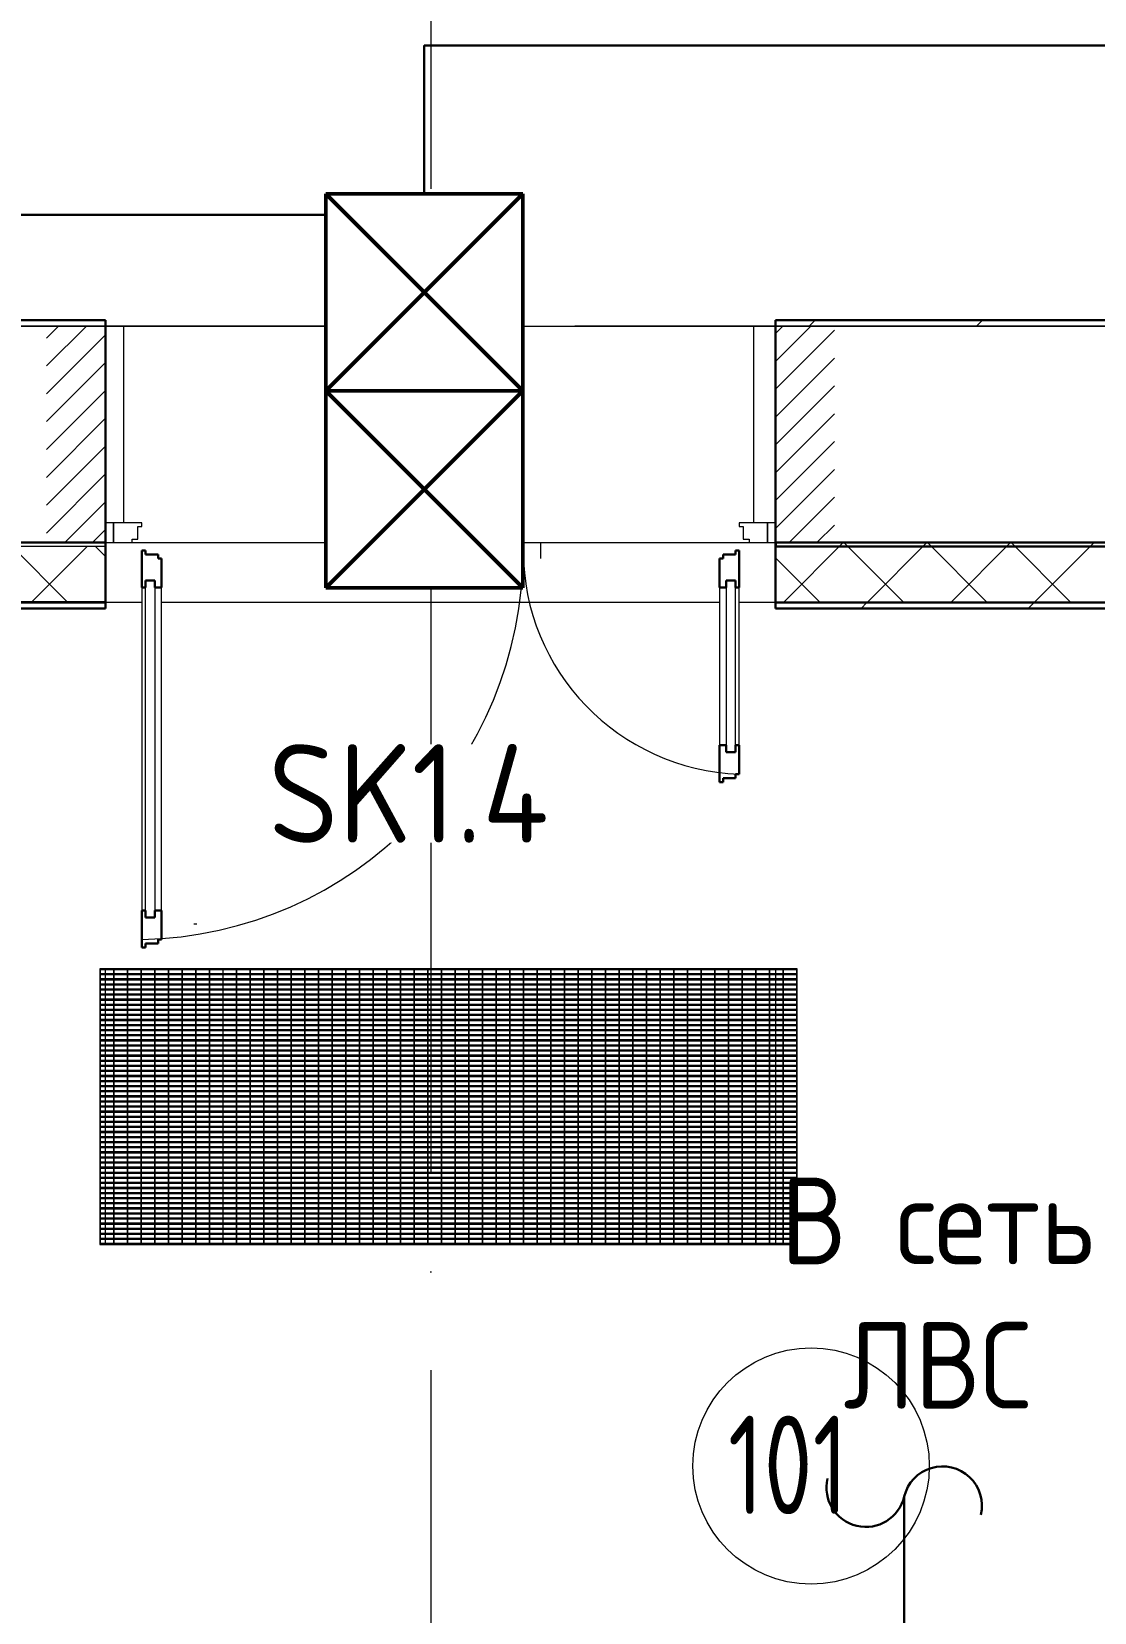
# Model space of a CAD drawing. Header units: millimetres. Extents: x -325553 to 627452, y -28539 to 738858.
# Drawn here: x -33228 to -30531, y 414508 to 418522 of the extents above; entities that cross this region are included whole.
import ezdxf

# ---------------------------------------------------------------- set-up
doc = ezdxf.new("R2010")
doc.units = ezdxf.units.MM
doc.set_wipeout_variables(frame=1)
for name, pattern in [('ADSK_Линия сетки', [25, 20, -2.5, 0, -2.5]), ('ADSK_Невидимые', [5, 3, -2]), ('ADSK_Штриховая_ш2 п1_5', [4.5, 3, -1.5])]:
    doc.linetypes.add(name, pattern=pattern)
for name, color, linetype, lineweight in [('RC-Линии_связи-Адресные', 5, 'Continuous', 30), ('Двери', 252, 'Continuous', 9), ('Линии', 7, 'Continuous', 9), ('лс', 5, 'Continuous', 30), ('Марки помещений', 252, 'Continuous', 20), ('Маркировка Не АУ', 7, 'Continuous', 25), ('НО СКУД', 7, 'Continuous', 50), ('Обобщенные модели', 252, 'Continuous', 18), ('Оси', 252, 'Continuous', 9), ('Перекрытие', 252, 'Continuous', 18), ('Стены внутренние', 7, 'Continuous', 18), ('Стены наружные', 7, 'Continuous', 18), ('Стены штриховка', 7, 'Continuous', 9)]:
    doc.layers.add(name, color=color, linetype=linetype, lineweight=lineweight)
doc.layers.add('RC-Таблицы', color=7, linetype='Continuous')
doc.layers.add('Стены', color=194, linetype='Continuous')
doc.layers.add('Двери открывание', color=7, linetype='Continuous', lineweight=9, true_color=0xc0c0c0)
doc.styles.add('GOST Common_3', font='', dxfattribs={"height": 3.5})
doc.styles.add('ISOCPEUR', font='isocpeur.ttf', dxfattribs={"width": 0.9, "height": 350})
doc.styles.get('GOST Common_3').set_extended_font_data('GOST 2.304 type A')

# ---------------------------------------------------------------- blocks, each defined once
blk = doc.blocks.new('тип 3')
at = {"color": 3}
blk.add_wipeout([(-201819.6, 375828), (-202819.6, 375828), (-202819.6, 376328), (-201819.6, 376328)], dxfattribs=at).dxf.layer = 'НО СКУД'
at = {"layer": 'НО СКУД', "color": 3}
for p, q in [((-202819.6, 376328), (-201819.6, 376328)), ((-202819.6, 375828), (-202819.6, 376328)), ((-202319.6, 376328), (-202819.6, 375828)), ((-202319.6, 375828), (-202819.6, 376328)), ((-202319.6, 376328), (-202319.6, 375828)), ((-201819.6, 376328), (-202319.6, 375828)), ((-201819.6, 375828), (-202319.6, 376328)), ((-201819.6, 376328), (-201819.6, 375828)), ((-201819.6, 375828), (-202819.6, 375828))]:
    blk.add_line(p, q, dxfattribs=at)
at = {"layer": 'НО СКУД', "color": 3, "ltscale": 30}
blk.add_line((-201819.6, 376328), (-201819.6, 375828), dxfattribs=at)
blk = doc.blocks.new('1 этаж')
at = {"layer": 'Двери', "lineweight": 18, "true_color": 0x636466}
h = blk.add_hatch(dxfattribs=at)
h.set_pattern_fill('FP_2', color=251, angle=180, style=0, pattern_type=2)
h.set_pattern_definition([(225, (-32805.8, -20418.73), (35.3553, -35.3553), [])])
h.paths.add_polyline_path([(-31930.8, -20693.7), (-31930.8, -20143.7), (-32080.8, -20143.7), (-32080.8, -20693.7)])
h.paths.add_polyline_path([(-33780.8, -20693.7), (-33780.8, -20143.7), (-33930.8, -20143.7), (-33930.8, -20693.7)])
at = {"layer": 'Стены наружные', "lineweight": 9, "true_color": 0x636466}
h = blk.add_hatch(dxfattribs=at)
h.set_pattern_fill('FP_41', color=251, style=0, pattern_type=2)
h.set_pattern_definition([(180, (-32119.82, 96), (-1e-14, -100), [])])
h.paths.add_polyline_path([(-66005.8, -20703.7), (-64730.8, -20703.7), (-64730.8, -20693.7), (-66005.8, -20693.7)])
h.paths.add_polyline_path([(2117.4, -20703.7), (2694.2, -20703.7), (2694.2, -20693.7), (1409.2, -20693.7), (1409.2, -20703.7)])
h.paths.add_polyline_path([(-63030.8, -20703.7), (-61880.8, -20703.7), (-61880.8, -20693.7), (-63030.8, -20693.7)])
h.paths.add_polyline_path([(-752.8, -20703.7), (-290.8, -20703.7), (-290.8, -20693.7), (-1390.8, -20693.7), (-1390.8, -20703.7)])
h.paths.add_polyline_path([(-60180.8, -20703.7), (-59050.8, -20703.7), (-59050.8, -20693.7), (-60180.8, -20693.7)])
h.paths.add_polyline_path([(-3623, -20703.7), (-3090.8, -20703.7), (-3090.8, -20693.7), (-4165.8, -20693.7), (-4165.8, -20703.7)])
h.paths.add_polyline_path([(-57350.8, -20703.7), (-56240.8, -20703.7), (-56240.8, -20693.7), (-57350.8, -20693.7)])
h.paths.add_polyline_path([(-5865.8, -20703.7), (-5865.8, -20693.7), (-6960.8, -20693.7), (-6960.8, -20703.7), (-6493.2, -20703.7)])
h.paths.add_polyline_path([(-54540.8, -20703.7), (-53450.8, -20703.7), (-53450.8, -20693.7), (-54540.8, -20693.7)])
h.paths.add_polyline_path([(-8660.8, -20703.7), (-8660.8, -20693.7), (-9765.8, -20693.7), (-9765.8, -20703.7), (-9363.4, -20703.7)])
h.paths.add_polyline_path([(-51750.8, -20703.7), (-50620.8, -20703.7), (-50620.8, -20693.7), (-51750.8, -20693.7)])
h.paths.add_polyline_path([(-11516, -20703.7), (-11465.8, -20703.7), (-11465.8, -20693.7), (-12545.8, -20693.7), (-12545.8, -20703.7), (-12233.6, -20703.7)])
h.paths.add_polyline_path([(-48920.8, -20703.7), (-47800.8, -20703.7), (-47800.8, -20693.7), (-48920.8, -20693.7)])
h.paths.add_polyline_path([(-14245.8, -20703.7), (-14245.8, -20693.7), (-15320.8, -20693.7), (-15320.8, -20703.7), (-14386.2, -20703.7)])
h.paths.add_polyline_path([(-46100.8, -20703.7), (-45030.8, -20703.7), (-45030.8, -20693.7), (-46100.8, -20693.7)])
h.paths.add_polyline_path([(-17256.4, -20703.7), (-17020.8, -20703.7), (-17020.8, -20693.7), (-18120.8, -20693.7), (-18120.8, -20703.7), (-17974, -20703.7)])
h.paths.add_polyline_path([(-43330.8, -20703.7), (-42230.8, -20703.7), (-42230.8, -20693.7), (-43330.8, -20693.7)])
h.paths.add_polyline_path([(-19820.8, -20703.7), (-19820.8, -20693.7), (-20920.8, -20693.7), (-20920.8, -20703.7), (-20126.6, -20703.7)])
h.paths.add_polyline_path([(-40530.8, -20703.7), (-39400.8, -20703.7), (-39400.8, -20693.7), (-40530.8, -20693.7)])
h.paths.add_polyline_path([(-22620.8, -20703.7), (-22620.8, -20693.7), (-23700.8, -20693.7), (-23700.8, -20703.7), (-22996.8, -20703.7)])
h.paths.add_polyline_path([(-25867, -20703.7), (-25400.8, -20703.7), (-25400.8, -20693.7), (-26500.8, -20693.7), (-26500.8, -20703.7), (-26498.8, -20703.7)])
h.paths.add_polyline_path([(-37700.8, -20703.7), (-36590.8, -20703.7), (-36590.8, -20693.7), (-37700.8, -20693.7)])
h.paths.add_polyline_path([(-28202.8, -20703.7), (-28200.8, -20703.7), (-28200.8, -20693.7), (-29240.8, -20693.7), (-29239.8, -20703.7), (-28378.4, -20703.7)])
h.paths.add_polyline_path([(-34890.8, -20703.7), (-33780.8, -20703.7), (-33780.8, -20693.7), (-34890.8, -20693.7)])
h.paths.add_polyline_path([(-30940.8, -20703.7), (-30940.8, -20693.7), (-32080.8, -20693.7), (-32079.8, -20703.7), (-31090.8, -20703.7)])
at = {"layer": 'Двери', "color": 251, "linetype": 'ADSK_Штриховая_ш2 п1_5', "true_color": 0x636466}
for p, q in [((-33780.8, -20143.7), (-33930.8, -20143.7)), ((-33780.8, -20693.7), (-33780.8, -20143.7)), ((-31930.8, -20143.7), (-32080.8, -20143.7)), ((-32080.8, -20143.7), (-32080.8, -20693.7)), ((-33930.8, -20693.7), (-33780.8, -20693.7)), ((-32080.8, -20693.7), (-31930.8, -20693.7))]:
    blk.add_line(p, q, dxfattribs=at)
at = {"layer": 'Двери', "color": 251, "true_color": 0x636466}
for p, q in [((-33780.8, -20643.7), (-33780.8, -20693.7)), ((-33760.8, -20643.7), (-33780.8, -20643.7)), ((-33760.8, -20693.7), (-33760.8, -20643.7)), ((-33688.8, -20643.7), (-33760.8, -20643.7)), ((-33760.8, -20643.7), (-33760.8, -20693.7)), ((-33698.8, -20684.7), (-33698.8, -20652.7)), ((-33698.8, -20652.7), (-33688.8, -20652.7)), ((-33688.8, -20652.7), (-33688.8, -20643.7)), ((-32100.8, -20643.7), (-32172.8, -20643.7)), ((-32172.8, -20643.7), (-32172.8, -20652.7)), ((-32172.8, -20652.7), (-32162.8, -20652.7)), ((-32162.8, -20652.7), (-32162.8, -20684.7)), ((-32080.8, -20643.7), (-32100.8, -20643.7)), ((-32100.8, -20643.7), (-32100.8, -20693.7)), ((-32100.8, -20693.7), (-32100.8, -20643.7)), ((-32080.8, -20693.7), (-32080.8, -20643.7)), ((-33780.8, -20693.7), (-33760.8, -20693.7)), ((-33760.8, -20693.7), (-33713.8, -20693.7)), ((-33713.8, -20693.7), (-33713.8, -20684.7)), ((-33713.8, -20684.7), (-33698.8, -20684.7)), ((-32162.8, -20684.7), (-32147.8, -20684.7)), ((-32147.8, -20684.7), (-32147.8, -20693.7)), ((-32147.8, -20693.7), (-32100.8, -20693.7)), ((-32100.8, -20693.7), (-32080.8, -20693.7)), ((-33679.8, -20789.7), (-33655.8, -20789.7)), ((-33679.8, -21645.7), (-33679.8, -20789.7)), ((-33655.8, -20789.7), (-33655.8, -21645.7)), ((-32205.8, -20789.7), (-32205.8, -21225.7)), ((-32181.8, -20789.7), (-32205.8, -20789.7)), ((-32181.8, -21225.7), (-32181.8, -20789.7)), ((-33688.8, -20807.7), (-33688.8, -21627.7)), ((-33638.8, -21627.7), (-33638.8, -20807.7)), ((-32222.8, -20807.7), (-32222.8, -21207.7)), ((-32172.8, -21207.7), (-32172.8, -20807.7)), ((-32205.8, -21225.7), (-32181.8, -21225.7)), ((-33655.8, -21645.7), (-33679.8, -21645.7))]:
    blk.add_line(p, q, dxfattribs=at)
at = {"layer": 'Двери', "color": 251, "lineweight": 30, "true_color": 0x636466}
for p, q in [((-33679.8, -20713.7), (-33688.8, -20713.7)), ((-33688.8, -20713.7), (-33688.8, -20807.7)), ((-33679.8, -20723.7), (-33679.8, -20713.7)), ((-32172.8, -20713.7), (-32181.8, -20713.7)), ((-32181.8, -20713.7), (-32181.8, -20723.7)), ((-32172.8, -20807.7), (-32172.8, -20713.7)), ((-33647.8, -20723.7), (-33679.8, -20723.7)), ((-33647.8, -20733.7), (-33647.8, -20723.7)), ((-33638.8, -20733.7), (-33647.8, -20733.7)), ((-33638.8, -20807.7), (-33638.8, -20733.7)), ((-32213.8, -20733.7), (-32222.8, -20733.7)), ((-32222.8, -20733.7), (-32222.8, -20807.7)), ((-32213.8, -20723.7), (-32213.8, -20733.7)), ((-32181.8, -20723.7), (-32213.8, -20723.7)), ((-33679.8, -20789.7), (-33679.8, -20807.7)), ((-33655.8, -20789.7), (-33679.8, -20789.7)), ((-33655.8, -20807.7), (-33655.8, -20789.7)), ((-32205.8, -20807.7), (-32205.8, -20789.7)), ((-32205.8, -20789.7), (-32181.8, -20789.7)), ((-32181.8, -20789.7), (-32181.8, -20807.7)), ((-33679.8, -20807.7), (-33688.8, -20807.7)), ((-33638.8, -20807.7), (-33655.8, -20807.7)), ((-32222.8, -20807.7), (-32205.8, -20807.7)), ((-32181.8, -20807.7), (-32172.8, -20807.7)), ((-32222.8, -21207.7), (-32222.8, -21301.7)), ((-32222.8, -21207.7), (-32205.8, -21207.7)), ((-32205.8, -21207.7), (-32205.8, -21225.7)), ((-32205.8, -21225.7), (-32181.8, -21225.7)), ((-32181.8, -21207.7), (-32172.8, -21207.7)), ((-32181.8, -21225.7), (-32181.8, -21207.7)), ((-32172.8, -21281.7), (-32172.8, -21207.7)), ((-32222.8, -21301.7), (-32213.8, -21301.7)), ((-32213.8, -21301.7), (-32213.8, -21291.7)), ((-32213.8, -21291.7), (-32181.8, -21291.7)), ((-32181.8, -21291.7), (-32181.8, -21281.7)), ((-32181.8, -21281.7), (-32172.8, -21281.7)), ((-33688.8, -21627.7), (-33688.8, -21721.7)), ((-33679.8, -21627.7), (-33688.8, -21627.7)), ((-33679.8, -21645.7), (-33679.8, -21627.7)), ((-33655.8, -21627.7), (-33655.8, -21645.7)), ((-33638.8, -21627.7), (-33655.8, -21627.7)), ((-33638.8, -21701.7), (-33638.8, -21627.7)), ((-33655.8, -21645.7), (-33679.8, -21645.7)), ((-33679.8, -21721.7), (-33679.8, -21711.7)), ((-33679.8, -21711.7), (-33647.8, -21711.7)), ((-33647.8, -21711.7), (-33647.8, -21701.7)), ((-33647.8, -21701.7), (-33638.8, -21701.7)), ((-33688.8, -21721.7), (-33679.8, -21721.7))]:
    blk.add_line(p, q, dxfattribs=at)
at = {"layer": 'Двери открывание', "color": 251, "true_color": 0x636466}
for centre, radius, start, end in [((-33708.8, -20713.7), 988, 271.1599, 0), ((-32152.8, -20713.7), 568, 180, 267.9821)]:
    blk.add_arc(centre, radius, start, end, dxfattribs=at)
at = {"layer": 'Линии', "color": 251, "ltscale": 100, "true_color": 0x636466}
blk.add_line((-32675.8, -20733.7), (-32675.8, -20693.7), dxfattribs=at)
at = {"layer": 'Линии', "color": 251, "linetype": 'ADSK_Невидимые', "ltscale": 100, "true_color": 0x636466}
blk.add_line((-33557.1, -21661.7), (-33549.5, -21661.7), dxfattribs=at)
at = {"layer": 'Марки помещений', "color": 251, "true_color": 0x636466}
blk.add_circle((-31990.2, -23038.5), 300, dxfattribs=at)
at = {"layer": 'Обобщенные модели', "color": 251, "lineweight": 9, "true_color": 0x636466}
for p, q in [((-33794.1, -21775.7), (-33795.8, -21775.7)), ((-33795.8, -21775.7), (-33795.8, -22475.7)), ((-32025.8, -21775.7), (-33795.8, -21775.7)), ((-33795.8, -21775.7), (-33795.8, -21777.7)), ((-33795.8, -21777.7), (-32025.8, -21777.7)), ((-32025.8, -21788.7), (-33795.8, -21788.7)), ((-33795.8, -21788.7), (-33795.8, -21790.6)), ((-33795.8, -21790.6), (-32025.8, -21790.6)), ((-33794.1, -22475.7), (-33794.1, -21775.7)), ((-33759.5, -21775.7), (-33761.1, -21775.7)), ((-33761.1, -21775.7), (-33761.1, -22475.7)), ((-33759.5, -22475.7), (-33759.5, -21775.7)), ((-33724.8, -21775.7), (-33726.5, -21775.7)), ((-33726.5, -21775.7), (-33726.5, -22475.7)), ((-33724.8, -22475.7), (-33724.8, -21775.7)), ((-33690.1, -21775.7), (-33691.8, -21775.7)), ((-33691.8, -21775.7), (-33691.8, -22475.7)), ((-33690.1, -22475.7), (-33690.1, -21775.7)), ((-33655.4, -21775.7), (-33657.1, -21775.7)), ((-33657.1, -21775.7), (-33657.1, -22475.7)), ((-33655.4, -22475.7), (-33655.4, -21775.7)), ((-33620.8, -21775.7), (-33622.4, -21775.7)), ((-33622.4, -21775.7), (-33622.4, -22475.7)), ((-33620.8, -22475.7), (-33620.8, -21775.7)), ((-33586.1, -21775.7), (-33587.8, -21775.7)), ((-33587.8, -21775.7), (-33587.8, -22475.7)), ((-33586.1, -22475.7), (-33586.1, -21775.7)), ((-33551.4, -21775.7), (-33553.1, -21775.7)), ((-33553.1, -21775.7), (-33553.1, -22475.7)), ((-33551.4, -22475.7), (-33551.4, -21775.7)), ((-33516.7, -21775.7), (-33518.4, -21775.7)), ((-33518.4, -21775.7), (-33518.4, -22475.7)), ((-33516.7, -22475.7), (-33516.7, -21775.7)), ((-33482.1, -21775.7), (-33483.7, -21775.7)), ((-33483.7, -21775.7), (-33483.7, -22475.7)), ((-33482.1, -22475.7), (-33482.1, -21775.7)), ((-33447.4, -21775.7), (-33449.1, -21775.7)), ((-33449.1, -21775.7), (-33449.1, -22475.7)), ((-33447.4, -22475.7), (-33447.4, -21775.7)), ((-33412.7, -21775.7), (-33414.4, -21775.7)), ((-33414.4, -21775.7), (-33414.4, -22475.7)), ((-33412.7, -22475.7), (-33412.7, -21775.7)), ((-33378.1, -21775.7), (-33379.7, -21775.7)), ((-33379.7, -21775.7), (-33379.7, -22475.7)), ((-33378.1, -22475.7), (-33378.1, -21775.7)), ((-33343.4, -21775.7), (-33345.1, -21775.7)), ((-33345.1, -21775.7), (-33345.1, -22475.7)), ((-33343.4, -22475.7), (-33343.4, -21775.7)), ((-33308.7, -21775.7), (-33310.4, -21775.7)), ((-33310.4, -21775.7), (-33310.4, -22475.7)), ((-33308.7, -22475.7), (-33308.7, -21775.7)), ((-33274, -21775.7), (-33275.7, -21775.7)), ((-33275.7, -21775.7), (-33275.7, -22475.7)), ((-33274, -22475.7), (-33274, -21775.7)), ((-33239.4, -21775.7), (-33241, -21775.7)), ((-33241, -21775.7), (-33241, -22475.7)), ((-33239.4, -22475.7), (-33239.4, -21775.7)), ((-33204.7, -21775.7), (-33206.4, -21775.7)), ((-33206.4, -21775.7), (-33206.4, -22475.7)), ((-33204.7, -22475.7), (-33204.7, -21775.7)), ((-33170, -21775.7), (-33171.7, -21775.7)), ((-33171.7, -21775.7), (-33171.7, -22475.7)), ((-33170, -22475.7), (-33170, -21775.7)), ((-33135.3, -21775.7), (-33137, -21775.7)), ((-33137, -21775.7), (-33137, -22475.7)), ((-33135.3, -22475.7), (-33135.3, -21775.7)), ((-33100.7, -21775.7), (-33102.3, -21775.7)), ((-33102.3, -21775.7), (-33102.3, -22475.7)), ((-33100.7, -22475.7), (-33100.7, -21775.7)), ((-33066, -21775.7), (-33067.7, -21775.7)), ((-33067.7, -21775.7), (-33067.7, -22475.7)), ((-33066, -22475.7), (-33066, -21775.7)), ((-33031.3, -21775.7), (-33033, -21775.7)), ((-33033, -21775.7), (-33033, -22475.7)), ((-33031.3, -22475.7), (-33031.3, -21775.7)), ((-32996.6, -21775.7), (-32998.3, -21775.7)), ((-32998.3, -21775.7), (-32998.3, -22475.7)), ((-32996.6, -22475.7), (-32996.6, -21775.7)), ((-32962, -21775.7), (-32963.6, -21775.7)), ((-32963.6, -21775.7), (-32963.6, -22475.7)), ((-32962, -22475.7), (-32962, -21775.7)), ((-32927.3, -21775.7), (-32929, -21775.7)), ((-32929, -21775.7), (-32929, -22475.7)), ((-32927.3, -22475.7), (-32927.3, -21775.7)), ((-32892.6, -21775.7), (-32894.3, -21775.7)), ((-32894.3, -21775.7), (-32894.3, -22475.7)), ((-32892.6, -22475.7), (-32892.6, -21775.7)), ((-32858, -21775.7), (-32859.6, -21775.7)), ((-32859.6, -21775.7), (-32859.6, -22475.7)), ((-32858, -22475.7), (-32858, -21775.7)), ((-32823.3, -21775.7), (-32825, -21775.7)), ((-32825, -21775.7), (-32825, -22475.7)), ((-32823.3, -22475.7), (-32823.3, -21775.7)), ((-32788.6, -21775.7), (-32790.3, -21775.7)), ((-32790.3, -21775.7), (-32790.3, -22475.7)), ((-32788.6, -22475.7), (-32788.6, -21775.7)), ((-32753.9, -21775.7), (-32755.6, -21775.7)), ((-32755.6, -21775.7), (-32755.6, -22475.7)), ((-32753.9, -22475.7), (-32753.9, -21775.7)), ((-32719.3, -21775.7), (-32720.9, -21775.7)), ((-32720.9, -21775.7), (-32720.9, -22475.7)), ((-32719.3, -22475.7), (-32719.3, -21775.7)), ((-32684.6, -21775.7), (-32686.3, -21775.7)), ((-32686.3, -21775.7), (-32686.3, -22475.7)), ((-32684.6, -22475.7), (-32684.6, -21775.7)), ((-32649.9, -21775.7), (-32651.6, -21775.7)), ((-32651.6, -21775.7), (-32651.6, -22475.7)), ((-32649.9, -22475.7), (-32649.9, -21775.7)), ((-32615.2, -21775.7), (-32616.9, -21775.7)), ((-32616.9, -21775.7), (-32616.9, -22475.7)), ((-32615.2, -22475.7), (-32615.2, -21775.7)), ((-32580.6, -21775.7), (-32582.2, -21775.7)), ((-32582.2, -21775.7), (-32582.2, -22475.7)), ((-32580.6, -22475.7), (-32580.6, -21775.7)), ((-32545.9, -21775.7), (-32547.6, -21775.7)), ((-32547.6, -21775.7), (-32547.6, -22475.7)), ((-32545.9, -22475.7), (-32545.9, -21775.7)), ((-32511.2, -21775.7), (-32512.9, -21775.7)), ((-32512.9, -21775.7), (-32512.9, -22475.7)), ((-32511.2, -22475.7), (-32511.2, -21775.7)), ((-32476.6, -21775.7), (-32478.2, -21775.7)), ((-32478.2, -21775.7), (-32478.2, -22475.7)), ((-32476.6, -22475.7), (-32476.6, -21775.7)), ((-32441.9, -21775.7), (-32443.6, -21775.7)), ((-32443.6, -21775.7), (-32443.6, -22475.7)), ((-32441.9, -22475.7), (-32441.9, -21775.7)), ((-32407.2, -21775.7), (-32408.9, -21775.7)), ((-32408.9, -21775.7), (-32408.9, -22475.7)), ((-32407.2, -22475.7), (-32407.2, -21775.7)), ((-32372.5, -21775.7), (-32374.2, -21775.7)), ((-32374.2, -21775.7), (-32374.2, -22475.7)), ((-32372.5, -22475.7), (-32372.5, -21775.7)), ((-32337.9, -21775.7), (-32339.5, -21775.7)), ((-32339.5, -21775.7), (-32339.5, -22475.7)), ((-32337.9, -22475.7), (-32337.9, -21775.7)), ((-32303.2, -21775.7), (-32304.9, -21775.7)), ((-32304.9, -21775.7), (-32304.9, -22475.7)), ((-32303.2, -22475.7), (-32303.2, -21775.7)), ((-32268.5, -21775.7), (-32270.2, -21775.7)), ((-32270.2, -21775.7), (-32270.2, -22475.7)), ((-32268.5, -22475.7), (-32268.5, -21775.7)), ((-32233.8, -21775.7), (-32235.5, -21775.7)), ((-32235.5, -21775.7), (-32235.5, -22475.7)), ((-32233.8, -22475.7), (-32233.8, -21775.7)), ((-32199.2, -21775.7), (-32200.8, -21775.7)), ((-32200.8, -21775.7), (-32200.8, -22475.7)), ((-32199.2, -22475.7), (-32199.2, -21775.7)), ((-32164.5, -21775.7), (-32166.2, -21775.7)), ((-32166.2, -21775.7), (-32166.2, -22475.7)), ((-32164.5, -22475.7), (-32164.5, -21775.7)), ((-32129.8, -21775.7), (-32131.5, -21775.7)), ((-32131.5, -21775.7), (-32131.5, -22475.7)), ((-32129.8, -22475.7), (-32129.8, -21775.7)), ((-32095.1, -21775.7), (-32096.8, -21775.7)), ((-32096.8, -21775.7), (-32096.8, -22475.7)), ((-32095.1, -22475.7), (-32095.1, -21775.7)), ((-32060.5, -21775.7), (-32062.1, -21775.7)), ((-32062.1, -21775.7), (-32062.1, -22475.7)), ((-32060.5, -22475.7), (-32060.5, -21775.7)), ((-32025.8, -21775.7), (-32027.5, -21775.7)), ((-32027.5, -21775.7), (-32027.5, -22475.7)), ((-32025.8, -22475.7), (-32025.8, -21775.7)), ((-32025.8, -21777.7), (-32025.8, -21775.7)), ((-32025.8, -21790.6), (-32025.8, -21788.7)), ((-32025.8, -21801.6), (-33795.8, -21801.6)), ((-33795.8, -21801.6), (-33795.8, -21803.5)), ((-33795.8, -21803.5), (-32025.8, -21803.5)), ((-32025.8, -21814.5), (-33795.8, -21814.5)), ((-33795.8, -21814.5), (-33795.8, -21816.4)), ((-33795.8, -21816.4), (-32025.8, -21816.4)), ((-32025.8, -21827.4), (-33795.8, -21827.4)), ((-33795.8, -21827.4), (-33795.8, -21829.4)), ((-33795.8, -21829.4), (-32025.8, -21829.4)), ((-32025.8, -21803.5), (-32025.8, -21801.6)), ((-32025.8, -21816.4), (-32025.8, -21814.5)), ((-32025.8, -21829.4), (-32025.8, -21827.4)), ((-32025.8, -21840.4), (-33795.8, -21840.4)), ((-33795.8, -21840.4), (-33795.8, -21842.3)), ((-33795.8, -21842.3), (-32025.8, -21842.3)), ((-32025.8, -21853.3), (-33795.8, -21853.3)), ((-33795.8, -21853.3), (-33795.8, -21855.2)), ((-33795.8, -21855.2), (-32025.8, -21855.2)), ((-32025.8, -21866.2), (-33795.8, -21866.2)), ((-33795.8, -21866.2), (-33795.8, -21868.1)), ((-33795.8, -21868.1), (-32025.8, -21868.1)), ((-32025.8, -21842.3), (-32025.8, -21840.4)), ((-32025.8, -21855.2), (-32025.8, -21853.3)), ((-32025.8, -21868.1), (-32025.8, -21866.2)), ((-32025.8, -21879.1), (-33795.8, -21879.1)), ((-33795.8, -21879.1), (-33795.8, -21881.1)), ((-33795.8, -21881.1), (-32025.8, -21881.1)), ((-32025.8, -21892.1), (-33795.8, -21892.1)), ((-33795.8, -21892.1), (-33795.8, -21894)), ((-33795.8, -21894), (-32025.8, -21894)), ((-32025.8, -21905), (-33795.8, -21905)), ((-33795.8, -21905), (-33795.8, -21906.9)), ((-33795.8, -21906.9), (-32025.8, -21906.9)), ((-32025.8, -21917.9), (-33795.8, -21917.9)), ((-33795.8, -21917.9), (-33795.8, -21919.9)), ((-32025.8, -21881.1), (-32025.8, -21879.1)), ((-32025.8, -21894), (-32025.8, -21892.1)), ((-32025.8, -21906.9), (-32025.8, -21905)), ((-32025.8, -21919.9), (-32025.8, -21917.9)), ((-33795.8, -21919.9), (-32025.8, -21919.9)), ((-32025.8, -21930.9), (-33795.8, -21930.9)), ((-33795.8, -21930.9), (-33795.8, -21932.8)), ((-33795.8, -21932.8), (-32025.8, -21932.8)), ((-32025.8, -21943.8), (-33795.8, -21943.8)), ((-33795.8, -21943.8), (-33795.8, -21945.7)), ((-33795.8, -21945.7), (-32025.8, -21945.7)), ((-32025.8, -21956.7), (-33795.8, -21956.7)), ((-33795.8, -21956.7), (-33795.8, -21958.6)), ((-32025.8, -21932.8), (-32025.8, -21930.9)), ((-32025.8, -21945.7), (-32025.8, -21943.8)), ((-32025.8, -21958.6), (-32025.8, -21956.7)), ((-33795.8, -21958.6), (-32025.8, -21958.6)), ((-32025.8, -21969.6), (-33795.8, -21969.6)), ((-33795.8, -21969.6), (-33795.8, -21971.6)), ((-33795.8, -21971.6), (-32025.8, -21971.6)), ((-32025.8, -21982.6), (-33795.8, -21982.6)), ((-33795.8, -21982.6), (-33795.8, -21984.5)), ((-33795.8, -21984.5), (-32025.8, -21984.5)), ((-32025.8, -21995.5), (-33795.8, -21995.5)), ((-33795.8, -21995.5), (-33795.8, -21997.4)), ((-33795.8, -21997.4), (-32025.8, -21997.4)), ((-32025.8, -21971.6), (-32025.8, -21969.6)), ((-32025.8, -21984.5), (-32025.8, -21982.6)), ((-32025.8, -21997.4), (-32025.8, -21995.5)), ((-32025.8, -22008.4), (-33795.8, -22008.4)), ((-33795.8, -22008.4), (-33795.8, -22010.3)), ((-33795.8, -22010.3), (-32025.8, -22010.3)), ((-32025.8, -22021.3), (-33795.8, -22021.3)), ((-33795.8, -22021.3), (-33795.8, -22023.3)), ((-33795.8, -22023.3), (-32025.8, -22023.3)), ((-32025.8, -22034.3), (-33795.8, -22034.3)), ((-33795.8, -22034.3), (-33795.8, -22036.2)), ((-33795.8, -22036.2), (-32025.8, -22036.2)), ((-32025.8, -22010.3), (-32025.8, -22008.4)), ((-32025.8, -22023.3), (-32025.8, -22021.3)), ((-32025.8, -22036.2), (-32025.8, -22034.3)), ((-32025.8, -22047.2), (-33795.8, -22047.2)), ((-33795.8, -22047.2), (-33795.8, -22049.1)), ((-33795.8, -22049.1), (-32025.8, -22049.1)), ((-32025.8, -22060.1), (-33795.8, -22060.1)), ((-33795.8, -22060.1), (-33795.8, -22062.1)), ((-33795.8, -22062.1), (-32025.8, -22062.1)), ((-32025.8, -22073.1), (-33795.8, -22073.1)), ((-33795.8, -22073.1), (-33795.8, -22075)), ((-33795.8, -22075), (-32025.8, -22075)), ((-32025.8, -22049.1), (-32025.8, -22047.2)), ((-32025.8, -22062.1), (-32025.8, -22060.1)), ((-32025.8, -22075), (-32025.8, -22073.1)), ((-32025.8, -22086), (-33795.8, -22086)), ((-33795.8, -22086), (-33795.8, -22087.9)), ((-33795.8, -22087.9), (-32025.8, -22087.9)), ((-32025.8, -22098.9), (-33795.8, -22098.9)), ((-33795.8, -22098.9), (-33795.8, -22100.8)), ((-33795.8, -22100.8), (-32025.8, -22100.8)), ((-32025.8, -22111.8), (-33795.8, -22111.8)), ((-33795.8, -22111.8), (-33795.8, -22113.8)), ((-33795.8, -22113.8), (-32025.8, -22113.8)), ((-32025.8, -22087.9), (-32025.8, -22086)), ((-32025.8, -22100.8), (-32025.8, -22098.9)), ((-32025.8, -22113.8), (-32025.8, -22111.8)), ((-32025.8, -22124.8), (-33795.8, -22124.8)), ((-33795.8, -22124.8), (-33795.8, -22126.7)), ((-33795.8, -22126.7), (-32025.8, -22126.7)), ((-32025.8, -22137.7), (-33795.8, -22137.7)), ((-33795.8, -22137.7), (-33795.8, -22139.6)), ((-33795.8, -22139.6), (-32025.8, -22139.6)), ((-32025.8, -22150.6), (-33795.8, -22150.6)), ((-33795.8, -22150.6), (-33795.8, -22152.5)), ((-33795.8, -22152.5), (-32025.8, -22152.5)), ((-32025.8, -22126.7), (-32025.8, -22124.8)), ((-32025.8, -22139.6), (-32025.8, -22137.7)), ((-32025.8, -22152.5), (-32025.8, -22150.6)), ((-32025.8, -22163.5), (-33795.8, -22163.5)), ((-33795.8, -22163.5), (-33795.8, -22165.5)), ((-33795.8, -22165.5), (-32025.8, -22165.5)), ((-32025.8, -22176.5), (-33795.8, -22176.5)), ((-33795.8, -22176.5), (-33795.8, -22178.4)), ((-33795.8, -22178.4), (-32025.8, -22178.4)), ((-32025.8, -22189.4), (-33795.8, -22189.4)), ((-33795.8, -22189.4), (-33795.8, -22191.3)), ((-33795.8, -22191.3), (-32025.8, -22191.3)), ((-32025.8, -22165.5), (-32025.8, -22163.5)), ((-32025.8, -22178.4), (-32025.8, -22176.5)), ((-32025.8, -22191.3), (-32025.8, -22189.4)), ((-32025.8, -22202.3), (-33795.8, -22202.3)), ((-33795.8, -22202.3), (-33795.8, -22204.3)), ((-33795.8, -22204.3), (-32025.8, -22204.3)), ((-32025.8, -22215.3), (-33795.8, -22215.3)), ((-33795.8, -22215.3), (-33795.8, -22217.2)), ((-33795.8, -22217.2), (-32025.8, -22217.2)), ((-32025.8, -22228.2), (-33795.8, -22228.2)), ((-33795.8, -22228.2), (-33795.8, -22230.1)), ((-33795.8, -22230.1), (-32025.8, -22230.1)), ((-32025.8, -22204.3), (-32025.8, -22202.3)), ((-32025.8, -22217.2), (-32025.8, -22215.3)), ((-32025.8, -22230.1), (-32025.8, -22228.2)), ((-32025.8, -22241.1), (-33795.8, -22241.1)), ((-33795.8, -22241.1), (-33795.8, -22243)), ((-33795.8, -22243), (-32025.8, -22243)), ((-32025.8, -22254), (-33795.8, -22254)), ((-33795.8, -22254), (-33795.8, -22256)), ((-33795.8, -22256), (-32025.8, -22256)), ((-32025.8, -22267), (-33795.8, -22267)), ((-33795.8, -22267), (-33795.8, -22268.9)), ((-33795.8, -22268.9), (-32025.8, -22268.9)), ((-32025.8, -22243), (-32025.8, -22241.1)), ((-32025.8, -22256), (-32025.8, -22254)), ((-32025.8, -22268.9), (-32025.8, -22267)), ((-32025.8, -22279.9), (-33795.8, -22279.9)), ((-33795.8, -22279.9), (-33795.8, -22281.8)), ((-33795.8, -22281.8), (-32025.8, -22281.8)), ((-32025.8, -22292.8), (-33795.8, -22292.8)), ((-33795.8, -22292.8), (-33795.8, -22294.7)), ((-33795.8, -22294.7), (-32025.8, -22294.7)), ((-32025.8, -22305.7), (-33795.8, -22305.7)), ((-33795.8, -22305.7), (-33795.8, -22307.7)), ((-33795.8, -22307.7), (-32025.8, -22307.7)), ((-32025.8, -22318.7), (-33795.8, -22318.7)), ((-33795.8, -22318.7), (-33795.8, -22320.6)), ((-32025.8, -22281.8), (-32025.8, -22279.9)), ((-32025.8, -22294.7), (-32025.8, -22292.8)), ((-32025.8, -22307.7), (-32025.8, -22305.7)), ((-32025.8, -22320.6), (-32025.8, -22318.7)), ((-33795.8, -22320.6), (-32025.8, -22320.6)), ((-32025.8, -22331.6), (-33795.8, -22331.6)), ((-33795.8, -22331.6), (-33795.8, -22333.5)), ((-33795.8, -22333.5), (-32025.8, -22333.5)), ((-32025.8, -22344.5), (-33795.8, -22344.5)), ((-33795.8, -22344.5), (-33795.8, -22346.5)), ((-33795.8, -22346.5), (-32025.8, -22346.5)), ((-32025.8, -22357.5), (-33795.8, -22357.5)), ((-33795.8, -22357.5), (-33795.8, -22359.4)), ((-33795.8, -22359.4), (-32025.8, -22359.4)), ((-32025.8, -22333.5), (-32025.8, -22331.6)), ((-32025.8, -22346.5), (-32025.8, -22344.5)), ((-32025.8, -22359.4), (-32025.8, -22357.5)), ((-32025.8, -22370.4), (-33795.8, -22370.4)), ((-33795.8, -22370.4), (-33795.8, -22372.3)), ((-33795.8, -22372.3), (-32025.8, -22372.3)), ((-32025.8, -22383.3), (-33795.8, -22383.3)), ((-33795.8, -22383.3), (-33795.8, -22385.2)), ((-33795.8, -22385.2), (-32025.8, -22385.2)), ((-32025.8, -22396.2), (-33795.8, -22396.2)), ((-33795.8, -22396.2), (-33795.8, -22398.2)), ((-33795.8, -22398.2), (-32025.8, -22398.2)), ((-32025.8, -22372.3), (-32025.8, -22370.4)), ((-32025.8, -22385.2), (-32025.8, -22383.3)), ((-32025.8, -22398.2), (-32025.8, -22396.2)), ((-32025.8, -22409.2), (-33795.8, -22409.2)), ((-33795.8, -22409.2), (-33795.8, -22411.1)), ((-33795.8, -22411.1), (-32025.8, -22411.1)), ((-32025.8, -22422.1), (-33795.8, -22422.1)), ((-33795.8, -22422.1), (-33795.8, -22424)), ((-33795.8, -22424), (-32025.8, -22424)), ((-32025.8, -22435), (-33795.8, -22435)), ((-33795.8, -22435), (-33795.8, -22436.9)), ((-33795.8, -22436.9), (-32025.8, -22436.9)), ((-32025.8, -22411.1), (-32025.8, -22409.2)), ((-32025.8, -22424), (-32025.8, -22422.1)), ((-32025.8, -22436.9), (-32025.8, -22435)), ((-32025.8, -22447.9), (-33795.8, -22447.9)), ((-33795.8, -22447.9), (-33795.8, -22449.9)), ((-33795.8, -22449.9), (-32025.8, -22449.9)), ((-32025.8, -22460.9), (-33795.8, -22460.9)), ((-33795.8, -22460.9), (-33795.8, -22462.8)), ((-33795.8, -22462.8), (-32025.8, -22462.8)), ((-32025.8, -22473.8), (-33795.8, -22473.8)), ((-33795.8, -22473.8), (-33795.8, -22475.7)), ((-33795.8, -22475.7), (-32025.8, -22475.7)), ((-33795.8, -22475.7), (-33794.1, -22475.7)), ((-33761.1, -22475.7), (-33759.5, -22475.7)), ((-33726.5, -22475.7), (-33724.8, -22475.7)), ((-33691.8, -22475.7), (-33690.1, -22475.7)), ((-33657.1, -22475.7), (-33655.4, -22475.7)), ((-33622.4, -22475.7), (-33620.8, -22475.7)), ((-33587.8, -22475.7), (-33586.1, -22475.7)), ((-33553.1, -22475.7), (-33551.4, -22475.7)), ((-33518.4, -22475.7), (-33516.7, -22475.7)), ((-33483.7, -22475.7), (-33482.1, -22475.7)), ((-33449.1, -22475.7), (-33447.4, -22475.7)), ((-33414.4, -22475.7), (-33412.7, -22475.7)), ((-33379.7, -22475.7), (-33378.1, -22475.7)), ((-33345.1, -22475.7), (-33343.4, -22475.7)), ((-33310.4, -22475.7), (-33308.7, -22475.7)), ((-33275.7, -22475.7), (-33274, -22475.7)), ((-33241, -22475.7), (-33239.4, -22475.7)), ((-33206.4, -22475.7), (-33204.7, -22475.7)), ((-33171.7, -22475.7), (-33170, -22475.7)), ((-33137, -22475.7), (-33135.3, -22475.7)), ((-33102.3, -22475.7), (-33100.7, -22475.7)), ((-33067.7, -22475.7), (-33066, -22475.7)), ((-33033, -22475.7), (-33031.3, -22475.7)), ((-32998.3, -22475.7), (-32996.6, -22475.7)), ((-32963.6, -22475.7), (-32962, -22475.7)), ((-32929, -22475.7), (-32927.3, -22475.7)), ((-32894.3, -22475.7), (-32892.6, -22475.7)), ((-32859.6, -22475.7), (-32858, -22475.7)), ((-32825, -22475.7), (-32823.3, -22475.7)), ((-32790.3, -22475.7), (-32788.6, -22475.7)), ((-32755.6, -22475.7), (-32753.9, -22475.7)), ((-32720.9, -22475.7), (-32719.3, -22475.7)), ((-32686.3, -22475.7), (-32684.6, -22475.7)), ((-32651.6, -22475.7), (-32649.9, -22475.7)), ((-32616.9, -22475.7), (-32615.2, -22475.7)), ((-32582.2, -22475.7), (-32580.6, -22475.7)), ((-32547.6, -22475.7), (-32545.9, -22475.7)), ((-32512.9, -22475.7), (-32511.2, -22475.7)), ((-32478.2, -22475.7), (-32476.6, -22475.7)), ((-32443.6, -22475.7), (-32441.9, -22475.7)), ((-32408.9, -22475.7), (-32407.2, -22475.7)), ((-32374.2, -22475.7), (-32372.5, -22475.7)), ((-32339.5, -22475.7), (-32337.9, -22475.7)), ((-32304.9, -22475.7), (-32303.2, -22475.7)), ((-32270.2, -22475.7), (-32268.5, -22475.7)), ((-32235.5, -22475.7), (-32233.8, -22475.7)), ((-32200.8, -22475.7), (-32199.2, -22475.7)), ((-32166.2, -22475.7), (-32164.5, -22475.7)), ((-32131.5, -22475.7), (-32129.8, -22475.7)), ((-32096.8, -22475.7), (-32095.1, -22475.7)), ((-32062.1, -22475.7), (-32060.5, -22475.7)), ((-32027.5, -22475.7), (-32025.8, -22475.7)), ((-32025.8, -22449.9), (-32025.8, -22447.9)), ((-32025.8, -22462.8), (-32025.8, -22460.9)), ((-32025.8, -22475.7), (-32025.8, -22473.8))]:
    blk.add_line(p, q, dxfattribs=at)
at = {"layer": 'Оси', "color": 251, "linetype": 'ADSK_Линия сетки', "ltscale": 100, "true_color": 0x636466}
for p, q in [((-32955.8, 32206.9), (-32955.8, -33769.9)), ((4411.5, -20143.7), (-72528.1, -20143.7))]:
    blk.add_line(p, q, dxfattribs=at)
at = {"layer": 'Перекрытие', "color": 251, "ltscale": 100, "true_color": 0x636466}
for p, q in [((-33780.8, -20143.7), (-32080.8, -20143.7)), ((-33780.8, -22475.7), (-33780.8, -21775.7)), ((-33780.8, -21775.7), (-32080.8, -21775.7)), ((-32080.8, -21775.7), (-32080.8, -22475.7)), ((-32080.8, -22475.7), (-33780.8, -22475.7))]:
    blk.add_line(p, q, dxfattribs=at)
at = {"layer": 'Стены внутренние', "color": 251, "true_color": 0x636466}
for p, q in [((-33735.8, -20143.7), (-34340.8, -20143.7)), ((-33735.8, -20143.7), (-33735.8, -20643.7)), ((-30915.8, -20143.7), (-32135.8, -20143.7)), ((-32135.8, -20643.7), (-32135.8, -20143.7)), ((-33688.8, -20845.7), (-33780.8, -20845.7)), ((-32222.8, -20845.7), (-33638.8, -20845.7)), ((-32080.8, -20845.7), (-32172.8, -20845.7))]:
    blk.add_line(p, q, dxfattribs=at)
at = {"layer": 'Стены внутренние', "color": 251, "lineweight": 30, "true_color": 0x636466}
for p, q in [((-33780.8, -20693.7), (-33780.8, -20143.7)), ((-32080.8, -20143.7), (-32080.8, -20693.7)), ((-34890.8, -20693.7), (-33780.8, -20693.7)), ((-33780.8, -20845.7), (-33780.8, -20703.7)), ((-30940.8, -20693.7), (-32080.8, -20693.7)), ((-32080.8, -20703.7), (-32080.8, -20845.7)), ((-32079.8, -20693.7), (-32079.8, -20703.7)), ((-32080.8, -20845.7), (-30940.8, -20845.7))]:
    blk.add_line(p, q, dxfattribs=at)
at = {"layer": 'Стены внутренние', "color": 251, "linetype": 'Continuous', "lineweight": 9, "true_color": 0x636466}
for p, q in [((-33878.2, -20843.7), (-34018.2, -20703.7)), ((-33967.7, -20843.7), (-33827.7, -20703.7)), ((-33782.8, -20727), (-33806.1, -20703.7)), ((-32058.5, -20843.7), (-31908.5, -20693.7)), ((-31756.9, -20843.7), (-31906.9, -20693.7)), ((-31846.4, -20843.7), (-31696.4, -20693.7)), ((-31544.8, -20843.7), (-31694.8, -20693.7)), ((-31634.2, -20843.7), (-31484.2, -20693.7)), ((-31332.6, -20843.7), (-31482.6, -20693.7)), ((-31422.1, -20843.7), (-31272.1, -20693.7)), ((-31969, -20843.7), (-32079.8, -20733)), ((-31813.8, -20845.7), (-31814.9, -20843.7)), ((-31599.9, -20843.7), (-31601, -20845.7))]:
    blk.add_line(p, q, dxfattribs=at)
at = {"layer": 'Стены наружные', "color": 251, "lineweight": 30, "true_color": 0x636466}
for p, q in [((-33780.8, -20128.7), (-34340.8, -20128.7)), ((-33780.8, -20143.7), (-33780.8, -20128.7)), ((-30940.8, -20128.7), (-32080.8, -20128.7)), ((-32080.8, -20128.7), (-32080.8, -20143.7)), ((-33780.8, -20693.7), (-34890.8, -20693.7)), ((-33780.8, -20703.7), (-33780.8, -20693.7)), ((-30940.8, -20693.7), (-32080.8, -20693.7)), ((-32080.8, -20693.7), (-32080.8, -20703.7)), ((-32079.8, -20703.7), (-30940.8, -20703.7)), ((-33780.8, -20845.7), (-34348.3, -20845.7)), ((-34348.3, -20860.7), (-33780.8, -20860.7)), ((-33780.8, -20860.7), (-33780.8, -20845.7)), ((-32080.8, -20845.7), (-32080.8, -20860.7)), ((-32080.8, -20860.7), (-30940.8, -20860.7))]:
    blk.add_line(p, q, dxfattribs=at)
at = {"layer": 'Стены наружные', "color": 251, "true_color": 0x636466}
for p, q in [((-32080.8, -20143.7), (-30940.8, -20143.7)), ((-33713.8, -20693.7), (-32147.8, -20693.7))]:
    blk.add_line(p, q, dxfattribs=at)
at = {"layer": 'Стены наружные', "color": 251, "linetype": 'Continuous', "lineweight": 9, "true_color": 0x636466}
for p, q in [((-31994.9, -20143.7), (-31979.9, -20128.7)), ((-31570.6, -20143.7), (-31555.6, -20128.7)), ((-31863.4, -20860.7), (-31848.4, -20845.7)), ((-31439.1, -20860.7), (-31424.1, -20845.7))]:
    blk.add_line(p, q, dxfattribs=at)
at = {"layer": 'Стены штриховка', "color": 251, "true_color": 0x636466}
for p, q in [((-34340.8, -20143.7), (-33780.8, -20143.7)), ((-33780.8, -20703.7), (-34890.8, -20703.7)), ((-33782.8, -20703.7), (-33782.8, -20843.7)), ((-32079.8, -20703.7), (-32080.8, -20703.7)), ((-32079.8, -20843.7), (-32079.8, -20703.7)), ((-33782.8, -20843.7), (-34888.8, -20843.7)), ((-32079.8, -20843.7), (-30942.8, -20843.7))]:
    blk.add_line(p, q, dxfattribs=at)
at = {"layer": 'Марки помещений', "color": 251, "true_color": 0x636466, "style": 'GOST Common_3', "width": 0.9}
blk.add_text('101', height=250, dxfattribs=at).set_placement((-32201.3, -23160.8))

msp = doc.modelspace()

# ---------------------------------------------------------------- linework, layer by layer
at = {"layer": 'RC-Линии_связи-Адресные'}
msp.add_line((-34446.7, 418056.7), (-32481.3, 418056.7), dxfattribs=at)
msp.add_lwpolyline([(-32231.3, 418110.1), (-32231.3, 418486.9), (-29546.8, 418486.9)], dxfattribs=at)
at = {"layer": 'лс', "color": 4, "linetype": 'Continuous', "ltscale": 100, "flags": 128}
msp.add_lwpolyline([(-30818.7, 414755.8, 1), (-31013.3, 414801.9, -1), (-31207.9, 414848.1)], format="xyb", dxfattribs=at)
at = {"layer": 'лс', "color": 4}
msp.add_lwpolyline([(-31013.3, 414801.9), (-31013.3, 413069.8)], dxfattribs=at)

# ---------------------------------------------------------------- block references
msp.add_blockref('1 этаж', (740.6, 437918.3))

# ---------------------------------------------------------------- texts
at = {"layer": 'RC-Таблицы', "linetype": 'Continuous', "lineweight": 40, "transparency": 33554687, "insert": (-30927.4, 415318.8), "char_height": 220, "width": 1998.724, "attachment_point": 5, "style": 'ISOCPEUR'}
msp.add_mtext('В сеть\\PЛВС', dxfattribs=at)

# ---------------------------------------------------------------- next in the draw order: block references
at = {"layer": 'Стены', "color": 1, "rotation": 90}
msp.add_blockref('тип 3', (343846.7, 619929.7), dxfattribs=at)

# ---------------------------------------------------------------- next in the draw order: texts
at = {"layer": 'Маркировка Не АУ', "insert": (-32271.3, 416587.6), "char_height": 250, "width": 1035.25, "attachment_point": 5, "style": 'ISOCPEUR', "bg_fill": 3, "box_fill_scale": 1, "bg_fill_color": 256, "bg_fill_transparency": 0}
msp.add_mtext('SK1.4', dxfattribs=at)

doc.saveas('drawing.dxf')
